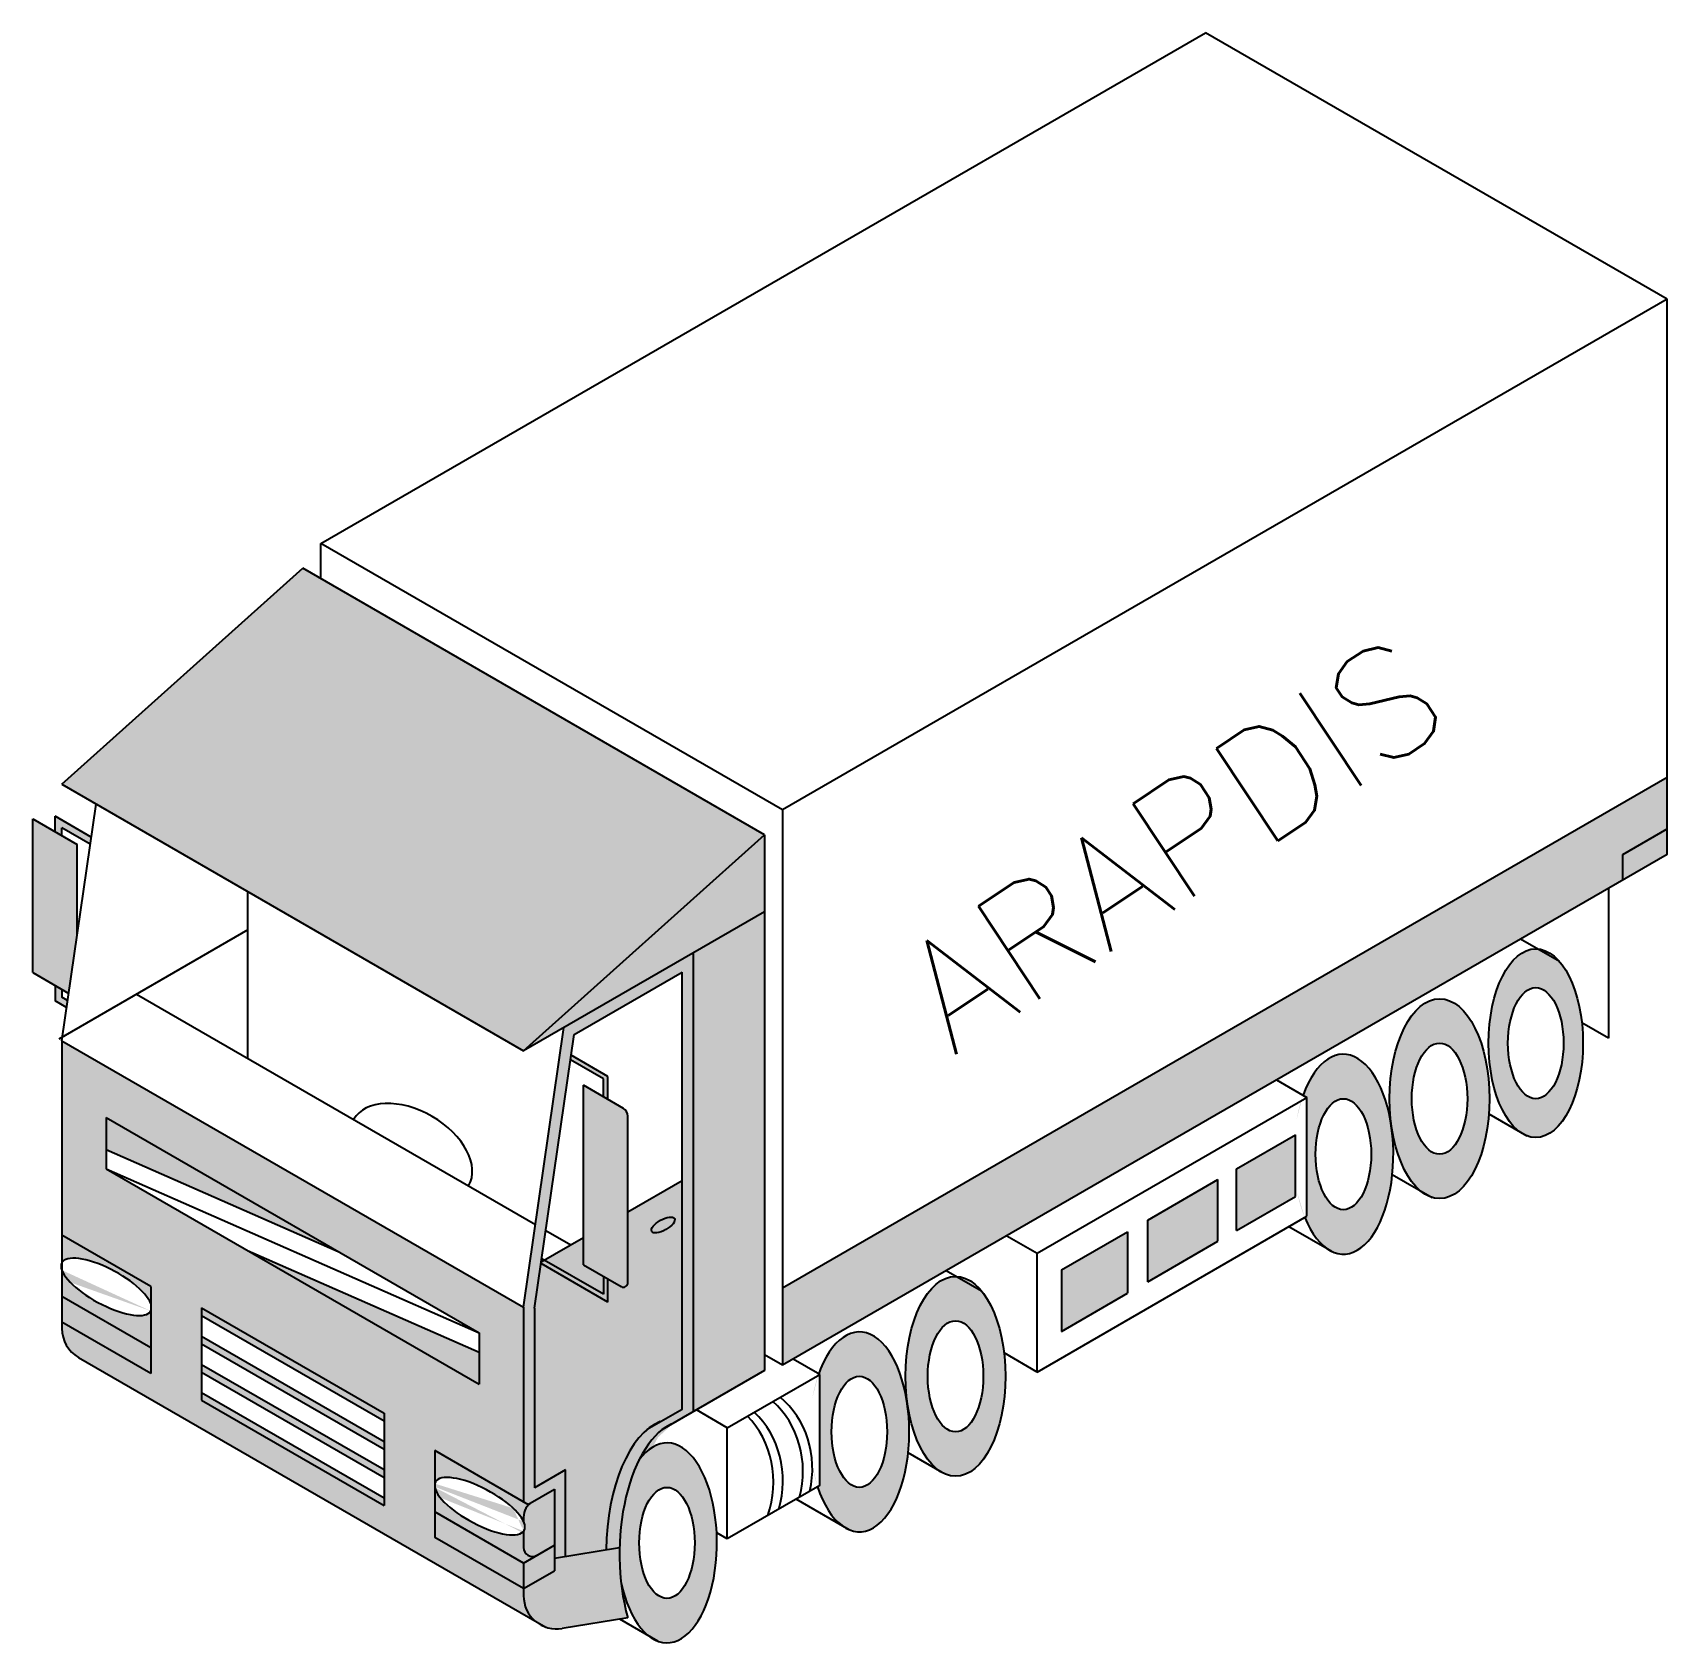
# Model space of a CAD drawing. Extents: x 1.64 to 9, y 3.04 to 10.3.
import ezdxf

# ---------------------------------------------------------------- set-up
doc = ezdxf.new("R2010")
doc.units = 0
doc.header["$MEASUREMENT"] = 0
doc.layers.get('0').update_dxf_attribs({"linetype": 'CONTINUOUS'})
doc.styles.add('ADESK1', font='romans')

msp = doc.modelspace()

# ---------------------------------------------------------------- hatches: boundary and pattern name
for color, points in [(30, [(2.861199999999997, 7.888429007750335), (1.775993036327026, 6.915474313633509), (3.854393036327028, 5.715509514149792), (4.9396, 6.688464208266617)]), (5, [(8.8032, 6.484462478505868), (8.8032, 6.599932532343793), (9.0032, 6.715402586181718), (9.0032, 6.946342693857568), (5.0196, 4.646410161513777), (5.019599999999999, 4.3)]), (2, [(9.0032, 6.599932532343795), (9.003199999999998, 6.715402586181717), (8.8032, 6.599932532343794), (8.8032, 6.484462478505868)]), (1, [(4.9396, 6.688464208266616), (3.854393036327032, 5.715509514149796), (4.9396, 6.342054046752839)]), (1, [(4.9396, 6.342054046752839), (4.617902873004325, 6.156322123884357), (4.617902873004326, 4.089982168370711), (4.9396, 4.275714091239193)]), (256, [(4.068696137020239, 5.695955854026354), (4.065619612362061, 5.674638075598336), (4.213898827332088, 5.589029030920165), (4.213898827332088, 5.508199993233618), (4.233898827332087, 5.496652987849826), (4.233898827332087, 5.600576036303959)]), (1, [(4.123898827332084, 4.875007570793403), (3.947259550649121, 4.773024836851032), (4.213898827332087, 4.619080578681594), (4.213898827332088, 4.699909616368143), (4.123898827332084, 4.751871140595211)]), (2, [(1.775993036327023, 4.609266777266236), (1.775993036327023, 4.493796723428312), (2.175993036327023, 4.262856615752463), (2.175993036327023, 4.378326669590386)]), (2, [(3.454393036327029, 3.640242085458366), (3.454393036327029, 3.524772031620441), (3.854393036327029, 3.29383192394459), (3.854393036327028, 3.409301977782516)]), (2, [(3.993143783112316, 3.489409758789263), (3.854393036327027, 3.409301977782515), (3.854393036327029, 3.293831923944593), (3.993143783112316, 3.37393970495134)])]:
    msp.add_hatch(color=color).paths.add_polyline_path(points)
h = msp.add_hatch(color=256)
h.paths.add_polyline_path([(1.844702296054975, 6.644864896357907), (1.644702296054976, 6.760334950195834), (1.644702296054976, 6.067765871464107), (1.806758282908796, 5.974202803830265), (1.844702296054976, 6.237123519505362)])
h.paths.add_polyline_path([(1.745399976086858, 6.77147914982541), (1.745399976086858, 6.702197117522656), (1.775399976086858, 6.684876609446967), (1.775399976086858, 6.719517625598344), (1.903635339523128, 6.645480903998783), (1.908250126510394, 6.677457571640811)])
h.paths.add_polyline_path([(1.775399976086858, 5.99230753071524), (1.745399976086859, 6.009628038790929), (1.745399976086859, 5.940346006488175), (1.797528708934264, 5.910249468546212), (1.80214349592153, 5.942226136188236), (1.775399976086858, 5.957666514563864)])
h = msp.add_hatch(color=30)
edge = h.paths.add_edge_path()
edge.add_line((4.617902873004326, 6.156322123884357), (4.036143840679305, 5.820443389968011))
edge.add_line((4.036143840679305, 5.820443389968011), (3.854393036327028, 4.561060220066368))
edge.add_line((3.854393036327028, 4.561060220066368), (3.85439303632703, 3.684833561725002))
edge.add_line((3.85439303632703, 3.684833561725002), (3.874287508882319, 3.673347482639818))
edge.add_line((3.874287508882319, 3.673347482639818), (3.993143783112317, 3.741969184561383))
edge.add_line((3.993143783112317, 3.741969184561383), (3.993143783112318, 3.430462758258014))
edge.add_line((3.993143783112318, 3.430462758258014), (4.043143783112316, 3.438637371693079))
edge.add_line((4.043143783112316, 3.438637371693079), (4.043143783112317, 3.828571724939827))
edge.add_line((4.043143783112317, 3.828571724939827), (3.904393036327029, 3.748463943933079))
edge.add_line((3.904393036327029, 3.748463943933079), (3.904393036327028, 4.557470879981214))
edge.add_line((3.904393036327028, 4.557470879981214), (4.082164169708146, 5.789278212402045))
edge.add_line((4.082164169708146, 5.789278212402045), (4.567902873004326, 6.069719583505915))
edge.add_line((4.567902873004326, 6.069719583505915), (4.567902873004326, 4.100871369785832))
edge.add_line((4.567902873004326, 4.100871369785832), (4.411473723951062, 4.010556958470826))
edge.add_ellipse((4.526751281262658, 3.45662163813), major_axis=(0, 0.5999999999999996), ratio=0.5000000000000001, start_angle=382.5977162632625, end_angle=448.8498033066068)
edge.add_line((4.226811728386149, 3.468665660753602), (4.286938531809274, 3.478495928255005))
edge.add_ellipse((4.5866, 3.45), major_axis=(0, 0.5999999999999996), ratio=0.5000000000000001, start_angle=405.33432319293547, end_angle=447.27781527895144, ccw=False)
edge.add_ellipse((4.5866, 3.45), major_axis=(0, 0.5999999999999996), ratio=0.5000000000000001, start_angle=381.3224831827152, end_angle=405.33432319293547, ccw=False)
edge.add_ellipse((4.5866, 3.45), major_axis=(0, 0.5999999999999996), ratio=0.5000000000000001, start_angle=370.8817443212801, end_angle=381.3224831827152, ccw=False)
edge.add_line((4.529965231987665, 4.039211347657841), (4.617902873004326, 4.08998216837071))
edge.add_line((4.617902873004326, 4.08998216837071), (4.617902873004326, 6.156322123884357))
h = msp.add_hatch(color=256)
edge = h.paths.add_edge_path()
edge.add_ellipse((8.411, 5.75), major_axis=(0, 0.4249999999999998), ratio=0.5000000000000001, start_angle=282.5385770503959, end_angle=330.034124779712)
edge.add_line((8.517140374540409, 6.118187294144812), (8.419299544644264, 6.174675723623092))
edge.add_ellipse((8.411, 5.75), major_axis=(0, 0.4249999999999998), ratio=0.5000000000000001, start_angle=357.7616477163398, end_angle=518.6151676402088)
edge.add_line((8.333516061768275, 5.354260240480681), (8.371110813878765, 5.332554900229574))
edge.add_ellipse((8.411, 5.75), major_axis=(0, 0.4249999999999998), ratio=0.5000000000000001, start_angle=169.1806048558195, end_angle=282.5385770503959)
edge = h.paths.add_edge_path(flags=16)
edge.add_ellipse((8.411, 5.75), major_axis=(0, 0.25), ratio=0.5000000000000001, start_angle=0, end_angle=360)
h = msp.add_hatch(color=256)
edge = h.paths.add_edge_path()
edge.add_ellipse((7.978, 5.5), major_axis=(0, 0.4500000000000002), ratio=0.5000000000000001, start_angle=261.1983385513814, end_angle=516.2650507841081)
edge.add_line((7.887436096743651, 5.088062240492693), (7.944862205982637, 5.05490726086505))
edge.add_ellipse((7.978, 5.5), major_axis=(0, 0.4500000000000002), ratio=0.5000000000000001, start_angle=171.5307217119199, end_angle=261.1983385513814)
edge = h.paths.add_edge_path(flags=16)
edge.add_ellipse((7.978, 5.5), major_axis=(0, 0.25), ratio=0.5000000000000001, start_angle=0, end_angle=360)
h = msp.add_hatch(color=1)
h.paths.add_polyline_path([(1.775993036327023, 5.761025019550086), (1.775993036327023, 4.884798361208724), (2.175993036327023, 4.653858253532871), (2.175993036327023, 4.262856615752463), (1.775993036327023, 4.49379672342831), (1.775993036327023, 4.464929209968829, 0.2679491924311213), (1.850993036327023, 4.335025399401164), (3.90726007728119, 3.14783906978052, -0.2200592851471734), (3.854393036327029, 3.262142124276012), (3.854393036327028, 3.293831923944591), (3.454393036327029, 3.524772031620441), (3.454393036327028, 3.915773669400852), (3.854393036327029, 3.684833561725), (3.854393036327028, 4.561060220066366)])
h.paths.add_polyline_path([(1.975993036327023, 5.183674750360461), (1.975993036327023, 5.414614858036312), (3.654393036327028, 4.445590166228443), (3.654393036327028, 4.214650058552592)], flags=16)
h.paths.add_polyline_path([(2.405317766858787, 4.557695120048429), (3.22637189972599, 4.083659295418298), (3.22637189972599, 3.667967101601766), (2.405317766858786, 4.142002926231899)], flags=16)
h = msp.add_hatch(color=256)
h.paths.add_polyline_path([(4.06869613702024, 5.695955854026355), (4.065619612362063, 5.674638075598336), (4.213898827332088, 5.589029030920167), (4.213898827332088, 5.508199993233618), (4.233898827332087, 5.496652987849826), (4.233898827332087, 5.600576036303959)])
h.paths.add_polyline_path([(4.323898827332084, 5.421597452855162, 0.2679491924312176), (4.303898827332085, 5.456238469006554), (4.123898827332083, 5.560161517460688), (4.123898827332084, 4.751871140595211), (4.293898827332086, 4.653721594832973, 0.5773502691896125), (4.323898827332085, 4.671042102908661)])
h.paths.add_polyline_path([(4.233898827332087, 4.68836261098435), (4.213898827332088, 4.699909616368142), (4.213898827332088, 4.619080578681594), (3.947259550649121, 4.773024836851032), (3.934432428901046, 4.765619094656854), (3.933329052060439, 4.757973603193568), (4.233898827332087, 4.584439562530217)])
h = msp.add_hatch(color=256)
edge = h.paths.add_edge_path()
edge.add_ellipse((7.545, 5.25), major_axis=(0, 0.4500000000000002), ratio=0.5000000000000001, start_angle=258.2775873625058, end_angle=413.8309302027598)
edge.add_line((7.363362219714099, 5.515576480681634), (7.381173387010093, 5.505293198448709))
edge.add_line((7.381173387010093, 5.505293198448709), (7.381173387010093, 4.970634707673781))
edge.add_line((7.381173387010093, 4.970634707673781), (7.370979802007578, 4.964749438628573))
edge.add_ellipse((7.545, 5.25), major_axis=(0, 0.4500000000000002), ratio=0.5000000000000001, start_angle=129.3377164797362, end_angle=161.1372159240782)
edge.add_line((7.472256863421135, 4.824166999490796), (7.49308043980963, 4.812144502057406))
edge.add_ellipse((7.545, 5.25), major_axis=(0, 0.4500000000000002), ratio=0.5000000000000001, start_angle=166.6585565719734, end_angle=258.2775873625058)
edge = h.paths.add_edge_path(flags=16)
edge.add_ellipse((7.545, 5.25), major_axis=(0, 0.25), ratio=0.5000000000000001, start_angle=0, end_angle=360)
h = msp.add_hatch(color=256)
h.paths.add_polyline_path([(1.975993036327023, 5.414614858036311), (1.975993036327023, 5.271068456352548), (3.019243093715048, 4.812294156571244)])
h.paths.add_polyline_path([(2.611142978939005, 4.816970760017664), (3.654393036327028, 4.214650058552591), (3.654393036327028, 4.358196460236353)])
h = msp.add_hatch(color=256)
h.paths.add_polyline_path([(7.3294817751745, 5.336884967835074), (7.064562295441449, 5.18393363489762), (7.064562295441449, 4.907173797375916), (7.329481775174499, 5.060125130313367)])
h.paths.add_polyline_path([(6.980563457132972, 5.135436882988607), (6.66395232433183, 4.952641360237434), (6.66395232433183, 4.675881522715729), (6.980563457132974, 4.858677045466901)])
h.paths.add_polyline_path([(6.573492024235776, 4.900414081626003), (6.276265276797361, 4.728810138982076), (6.276265276797361, 4.452050301460373), (6.573492024235776, 4.623654244104297)])
h = msp.add_hatch(color=1)
edge = h.paths.add_edge_path()
edge.add_line((4.567902873004326, 5.131353426083554), (4.323898827332084, 4.990477624631326))
edge.add_line((4.323898827332084, 4.990477624631326), (4.323898827332085, 4.671042102908661))
edge.add_arc((4.303898827332086, 4.671042102908661), 0.01999999999999968, -120.00000000000068, 0, ccw=False)
edge.add_line((4.293898827332086, 4.653721594832973), (4.233898827332087, 4.688362610984351))
edge.add_line((4.233898827332087, 4.688362610984351), (4.233898827332087, 4.584439562530217))
edge.add_line((4.233898827332087, 4.584439562530217), (3.933329052060439, 4.757973603193569))
edge.add_line((3.933329052060439, 4.757973603193569), (3.904393036327028, 4.557470879981213))
edge.add_line((3.904393036327028, 4.557470879981213), (3.90439303632703, 3.748463943933079))
edge.add_line((3.90439303632703, 3.748463943933079), (4.043143783112316, 3.828571724939826))
edge.add_line((4.043143783112316, 3.828571724939826), (4.043143783112316, 3.438637371693078))
edge.add_line((4.043143783112316, 3.438637371693078), (4.226811728386149, 3.468665660753601))
edge.add_ellipse((4.526751281262658, 3.45662163813), major_axis=(0, 0.5999999999999996), ratio=0.5000000000000001, start_angle=382.5977162632625, end_angle=448.84980330660676, ccw=False)
edge.add_line((4.411473723951062, 4.010556958470826), (4.567902873004325, 4.100871369785832))
edge.add_line((4.567902873004325, 4.100871369785832), (4.567902873004326, 5.131353426083554))
edge = h.paths.add_edge_path(flags=16)
edge.add_ellipse((4.482682267137953, 4.931499512459377), major_axis=(-0.05140475736960326, -0.02893159207108731), ratio=0.408633748566533, start_angle=0, end_angle=360)
h = msp.add_hatch(color=256)
edge = h.paths.add_edge_path()
edge.add_ellipse((4.482682267137953, 4.931499512459377), major_axis=(-0.05140475736960326, -0.02893159207108731), ratio=0.408633748566533, start_angle=0, end_angle=360)
h = msp.add_hatch(color=4)
edge = h.paths.add_edge_path()
edge.add_line((1.775993036327023, 4.884798361208722), (1.775993036327023, 4.761289503614926))
edge.add_ellipse((1.975993036327023, 4.652731877801003), major_axis=(0.2000000000000002, -0.1085576258139227), ratio=0.3496942829402752, start_angle=21.494909203626378, end_angle=179.9999999999993, ccw=False)
edge.add_line((2.175993036327023, 4.577351315808315), (2.175993036327023, 4.653858253532873))
edge.add_line((2.175993036327023, 4.653858253532873), (1.775993036327023, 4.884798361208722))
edge = h.paths.add_edge_path()
edge.add_ellipse((1.975993036327023, 4.652731877801003), major_axis=(0.2000000000000002, -0.1085576258139227), ratio=0.3496942829402752, start_angle=201.4949092036274, end_angle=360, ccw=False)
edge.add_line((1.775993036327023, 4.728112439793688), (1.775993036327023, 4.609266777266237))
edge.add_line((1.775993036327023, 4.609266777266237), (2.175993036327023, 4.378326669590386))
edge.add_line((2.175993036327023, 4.378326669590386), (2.175993036327023, 4.54417425198708))
h = msp.add_hatch(color=256)
edge = h.paths.add_edge_path()
edge.add_line((5.915888710762549, 4.634510230273626), (5.802554360872291, 4.699943847691196))
edge.add_ellipse((5.798999999999999, 4.25), major_axis=(0, 0.4500000000000002), ratio=0.5000000000000001, start_angle=359.0948517869055, end_angle=523.1713541463016)
edge.add_line((5.733860163030692, 3.81927130748179), (5.739342326709613, 3.816106178806024))
edge.add_ellipse((5.798999999999999, 4.25), major_axis=(0, 0.4500000000000002), ratio=0.5000000000000001, start_angle=164.62441834975, end_angle=283.5087598613379)
edge.add_ellipse((5.798999999999999, 4.25), major_axis=(0, 0.4500000000000002), ratio=0.5000000000000001, start_angle=283.5087598613379, end_angle=328.7009207091223)
edge = h.paths.add_edge_path(flags=16)
edge.add_ellipse((5.798999999999999, 4.25), major_axis=(0, 0.25), ratio=0.5000000000000001, start_angle=0, end_angle=360)
h = msp.add_hatch(color=256)
edge = h.paths.add_edge_path()
edge.add_ellipse((5.798999999999999, 4.25), major_axis=(0, 0.4500000000000002), ratio=0.5000000000000001, start_angle=328.7009207091223, end_angle=359.0948517869055)
edge.add_line((5.802554360872294, 4.699943847691196), (5.91588871076255, 4.634510230273625))
h = msp.add_hatch(color=256)
h.paths.add_polyline_path([(2.405317766858786, 4.557695120048431), (2.405317766858786, 4.523054103897053), (3.22637189972599, 4.049018279266919), (3.22637189972599, 4.083659295418296)])
h.paths.add_polyline_path([(2.405317766858786, 4.430678060826714), (2.405317766858786, 4.396037044675335), (3.22637189972599, 3.922001220045202), (3.226371899725989, 3.956642236196578)])
h.paths.add_polyline_path([(2.405317766858786, 4.303661001604996), (2.405317766858786, 4.269019985453618), (3.22637189972599, 3.794984160823483), (3.22637189972599, 3.829625176974861)])
h.paths.add_polyline_path([(2.405317766858786, 4.176643942383278), (2.405317766858787, 4.142002926231901), (3.22637189972599, 3.667967101601765), (3.22637189972599, 3.702608117753145)])
h = msp.add_hatch(color=256)
edge = h.paths.add_edge_path()
edge.add_ellipse((5.366000000000001, 4), major_axis=(0, 0.4500000000000002), ratio=0.5000000000000001, start_angle=257.7732193683757, end_angle=414.4850317184017)
edge.add_line((5.182858148516787, 4.261412029067513), (5.187810911150364, 4.258552550227787))
edge.add_line((5.187810911150364, 4.258552550227787), (5.187810911150366, 3.758543750098715))
edge.add_line((5.187810911150366, 3.758543750098715), (5.177969031357305, 3.752861538150859))
edge.add_ellipse((5.366000000000001, 4), major_axis=(0, 0.4500000000000002), ratio=0.5000000000000001, start_angle=123.3119125744774, end_angle=159.3808288651503)
edge.add_line((5.286765162420795, 3.578826209201968), (5.320814954185743, 3.559167552760623))
edge.add_ellipse((5.366000000000001, 4), major_axis=(0, 0.4500000000000002), ratio=0.5000000000000001, start_angle=168.4149436309014, end_angle=257.7732193683757)
edge = h.paths.add_edge_path(flags=16)
edge.add_ellipse((5.366000000000001, 4), major_axis=(0, 0.25), ratio=0.5000000000000001, start_angle=0, end_angle=360)
h = msp.add_hatch(color=4)
edge = h.paths.add_edge_path()
edge.add_line((3.454393036327028, 3.915773669400851), (3.454393036327029, 3.766967493692472))
edge.add_ellipse((3.657013561868592, 3.665207731934675), major_axis=(0.2000000000000001, -0.1085576258139227), ratio=0.3496942829402752, start_angle=384.914591121958, end_angle=545.2088973915847, ccw=False)
edge.add_line((3.854393036327029, 3.596215747861964), (3.854393036327029, 3.615673382019463))
edge.add_arc((3.934393036327029, 3.615673382019465), 0.07999999999999995, 135.6005312174794, 180.0000000000013, ccw=False)
edge.add_line((3.877234703004901, 3.671645919319792), (3.454393036327028, 3.915773669400851))
edge = h.paths.add_edge_path()
edge.add_ellipse((3.657013561868592, 3.665207731934675), major_axis=(0.2000000000000001, -0.1085576258139227), ratio=0.3496942829402752, start_angle=196.2860118120421, end_angle=356.5803180816687, ccw=False)
edge.add_line((3.454393036327029, 3.749796231579569), (3.454393036327029, 3.640242085458365))
edge.add_line((3.454393036327029, 3.640242085458365), (3.854393036327029, 3.409301977782516))
edge.add_line((3.854393036327029, 3.409301977782516), (3.914393036327029, 3.443942993933894))
edge.add_arc((3.894393036327028, 3.478584010085271), 0.04000000000000008, 179.9999999999981, 300.0000000000008, ccw=False)
edge.add_line((3.854393036327028, 3.478584010085272), (3.854393036327029, 3.552671601796859))
edge = h.paths.add_edge_path()
edge.add_line((3.993143783112316, 3.741969184561383), (3.894393036327028, 3.684955414322221))
edge.add_arc((3.934393036327029, 3.615673382019466), 0.07999999999999992, 120.0000000000002, 180.0000000000003)
edge.add_line((3.854393036327029, 3.615673382019466), (3.854393036327029, 3.596215747861964))
edge.add_ellipse((3.657013561868592, 3.665207731934675), major_axis=(0.2000000000000001, -0.1085576258139227), ratio=0.3496942829402752, start_angle=356.5803180816687, end_angle=384.914591121958, ccw=False)
edge.add_line((3.854393036327029, 3.552671601796859), (3.854393036327028, 3.478584010085271))
edge.add_arc((3.894393036327028, 3.478584010085271), 0.04000000000000008, 179.9999999999993, 299.9999999999993)
edge.add_line((3.914393036327028, 3.443942993933893), (3.993143783112316, 3.489409758789263))
edge.add_line((3.993143783112316, 3.489409758789263), (3.993143783112316, 3.741969184561383))
h = msp.add_hatch(color=256)
edge = h.paths.add_edge_path()
edge.add_ellipse((4.5, 3.5), major_axis=(0, 0.4500000000000002), ratio=0.5000000000000001, start_angle=275.7993112273803, end_angle=394.2916325710693)
edge.add_ellipse((4.5866, 3.45), major_axis=(0, 0.5999999999999996), ratio=0.5000000000000001, start_angle=405.3343231929354, end_angle=447.2778152789514)
edge.add_ellipse((4.5866, 3.45), major_axis=(0, 0.5999999999999996), ratio=0.5000000000000001, start_angle=447.2778152789514, end_angle=462.460553568296)
edge.add_ellipse((4.5, 3.5), major_axis=(0, 0.4500000000000002), ratio=0.5000000000000001, start_angle=113.5032441620461, end_angle=158.1475861083965)
edge.add_line((4.41625116280098, 3.082334429152647), (4.459569325433075, 3.057324676296208))
edge.add_ellipse((4.5, 3.5), major_axis=(0, 0.4500000000000002), ratio=0.5000000000000001, start_angle=169.6481863876552, end_angle=275.7993112273803)
edge = h.paths.add_edge_path(flags=16)
edge.add_ellipse((4.5, 3.5), major_axis=(0, 0.25), ratio=0.5000000000000001, start_angle=0, end_angle=360)
h = msp.add_hatch(color=30)
edge = h.paths.add_edge_path()
edge.add_ellipse((4.5866, 3.45), major_axis=(0, 0.5999999999999996), ratio=0.5000000000000001, start_angle=462.460553568296, end_angle=478.6532139194124, ccw=False)
edge.add_ellipse((4.5866, 3.45), major_axis=(0, 0.5999999999999996), ratio=0.5000000000000001, start_angle=447.27781527895144, end_angle=462.460553568296, ccw=False)
edge.add_line((4.286938531809275, 3.478495928255005), (3.993143783112316, 3.430462758258013))
edge.add_line((3.993143783112316, 3.430462758258013), (3.993143783112316, 3.37393970495134))
edge.add_line((3.993143783112316, 3.37393970495134), (3.854393036327028, 3.293831923944592))
edge.add_line((3.854393036327028, 3.293831923944592), (3.854393036327029, 3.262142124276008))
edge.add_arc((4.004393036327029, 3.262142124276012), 0.1499999999999999, 180.0000000000015, 229.6426338442833)
edge.add_line((3.90726007728119, 3.14783906978052), (3.953970166926694, 3.120870986949817))
edge.add_arc((4.004393036327029, 3.262142124276012), 0.1499999999999999, 250.3573661557164, 279.285267688564)
edge.add_line((4.028595546553682, 3.114107538794346), (4.32333859763591, 3.16229574889972))

# ---------------------------------------------------------------- linework, layer by layer
for p, q in [((2.9412, 7.999964799483719), (6.924800000000001, 10.29989733182751)), ((9.0032, 9.099932532343793), (6.924799999999999, 10.29989733182751)), ((9.0032, 9.099932532343793), (5.019600000000001, 6.800000000000001)), ((9.0032, 6.599932532343794), (9.0032, 9.099932532343793)), ((5.019600000000001, 6.800000000000001), (2.941200000000001, 7.999964799483718)), ((2.9412, 7.842240986215164), (2.9412, 7.999964799483717)), ((1.775993036327025, 6.91547431363351), (2.861199999999996, 7.888429007750333)), ((4.9396, 6.688464208266616), (2.861199999999996, 7.888429007750335)), ((9.0032, 6.946342693857569), (5.019600000000001, 4.646410161513778)), ((1.775993036327026, 6.91547431363351), (3.854393036327028, 5.715509514149792)), ((1.908250126510394, 6.677457571640811), (1.745399976086858, 6.77147914982541)), ((1.745399976086858, 6.702197117522655), (1.745399976086858, 6.77147914982541)), ((1.775993036327023, 5.761025019550086), (1.929785799117635, 6.826682020636936)), ((5.0196, 6.800000000000002), (5.0196, 4.3)), ((1.644702296054976, 6.760334950195833), (1.844702296054976, 6.644864896357908)), ((1.644702296054976, 6.067765871464108), (1.644702296054976, 6.760334950195833)), ((1.903635339523128, 6.645480903998783), (1.775399976086858, 6.719517625598344)), ((1.775399976086858, 6.684876609446967), (1.775399976086858, 6.719517625598344)), ((1.844702296054976, 6.237123519505361), (1.844702296054976, 6.644864896357908)), ((3.854393036327028, 5.715509514149792), (4.9396, 6.688464208266616)), ((4.9396, 6.688464208266616), (4.9396, 4.275714091239193)), ((9.0032, 6.599932532343793), (5.019600000000001, 4.300000000000001)), ((8.73864458785863, 6.447191393928401), (8.73864458785863, 5.772861348123842)), ((4.9396, 6.342054046752839), (3.854393036327027, 5.715509514149792)), ((8.517140374540372, 6.118187294144838), (8.342966572837705, 6.218746585443653)), ((4.617902873004326, 6.156322123884357), (4.617902873004326, 4.089982168370711)), ((1.644702296054976, 6.067765871464108), (1.806758282908796, 5.974202803830265)), ((4.082164169708145, 5.789278212402044), (4.567902873004326, 6.069719583505915)), ((4.567902873004326, 4.100871369785832), (4.567902873004326, 6.069719583505914)), ((1.745399976086858, 6.00962803879093), (1.745399976086858, 5.940346006488175)), ((1.775399976086858, 5.992307530715241), (1.775399976086858, 5.957666514563864)), ((1.797528708934264, 5.910249468546212), (1.745399976086859, 5.940346006488175)), ((1.80214349592153, 5.942226136188238), (1.775399976086858, 5.957666514563864)), ((3.854393036327028, 4.561060220066367), (4.036143840679305, 5.82044338996801)), ((8.73864458785863, 5.772861348123842), (8.618431887281483, 5.842266183162069)), ((1.775993036327023, 5.761025019550086), (1.775993036327023, 4.46492920996883)), ((1.775993036327023, 5.761025019550086), (3.854393036327028, 4.561060220066366)), ((3.904393036327028, 4.557470879981212), (4.082164169708145, 5.789278212402044)), ((4.213898827332088, 5.589029030920166), (4.065619612362062, 5.674638075598336)), ((4.233898827332087, 5.600576036303959), (4.06869613702024, 5.695955854026354)), ((4.233898827332087, 5.496652987849826), (4.233898827332087, 5.600576036303959)), ((4.303898827332085, 5.456238469006554), (4.123898827332084, 5.560161517460687)), ((4.123898827332084, 4.751871140595211), (4.123898827332084, 5.560161517460687)), ((4.213898827332088, 5.508199993233618), (4.213898827332088, 5.589029030920166)), ((7.244201222370227, 5.584374114575022), (7.381173387010094, 5.505293198448709)), ((6.166420591338609, 4.803955344868927), (7.381173387010094, 5.505293198448709)), ((7.381173387010094, 4.970634707673783), (7.381173387010094, 5.505293198448708)), ((1.975993036327023, 5.414614858036311), (3.654393036327027, 4.445590166228442)), ((1.975993036327023, 5.414614858036312), (1.975993036327023, 5.183674750360461)), ((4.323898827332085, 4.671042102908662), (4.323898827332084, 5.421597452855176)), ((8.2003503875769, 5.431143478321889), (8.371110813878765, 5.332554900229573)), ((7.064562295441448, 5.18393363489762), (7.3294817751745, 5.336884967835074)), ((7.3294817751745, 5.060125130313369), (7.3294817751745, 5.336884967835073)), ((1.975993036327023, 5.271068456352548), (3.01924309371505, 4.812294156571243)), ((1.975993036327023, 5.183674750360461), (3.654393036327027, 4.214650058552592)), ((1.975993036327023, 5.183674750360461), (3.654393036327027, 4.445590166228442)), ((7.064562295441448, 4.907173797375916), (7.064562295441448, 5.18393363489762)), ((7.765307267367613, 5.158573353008762), (7.944862205982639, 5.05490726086505)), ((4.323898827332084, 4.990477624631327), (4.567902873004326, 5.131353426083554)), ((6.663952324331831, 4.952641360237434), (6.980563457132973, 5.135436882988607)), ((6.980563457132973, 4.858677045466901), (6.980563457132973, 5.135436882988606)), ((7.064562295441448, 4.907173797375916), (7.3294817751745, 5.060125130313368)), ((6.166420591338606, 4.269296854093998), (7.381173387010094, 4.970634707673781)), ((6.663952324331831, 4.67588152271573), (6.663952324331831, 4.952641360237434)), ((2.175993036327022, 4.653858253532873), (1.775993036327023, 4.884798361208723)), ((3.934432428901046, 4.765619094656854), (4.123898827332084, 4.875007570793403)), ((6.029448426698741, 4.883036260995238), (6.166420591338607, 4.803955344868926)), ((6.276265276797361, 4.728810138982077), (6.573492024235777, 4.900414081626003)), ((6.573492024235776, 4.900414081626003), (6.573492024235776, 4.623654244104298)), ((6.663952324331831, 4.675881522715729), (6.980563457132973, 4.858677045466901)), ((7.493080439809647, 4.812144502057397), (7.299870369095062, 4.923694388394609)), ((2.611142978939002, 4.81697076001766), (3.654393036327028, 4.358196460236353)), ((6.166420591338607, 4.269296854094), (6.166420591338607, 4.803955344868926)), ((4.233898827332087, 4.584439562530217), (3.933329052060439, 4.757973603193569)), ((4.213898827332088, 4.619080578681594), (3.936405576718617, 4.779291381621587)), ((4.123898827332084, 4.751871140595211), (4.293898827332086, 4.653721594832973)), ((5.757438712624015, 4.725991379352003), (5.91588871076255, 4.634510230273624)), ((6.276265276797361, 4.728810138982077), (6.276265276797361, 4.452050301460372)), ((2.175993036327023, 4.653858253532873), (2.175993036327023, 4.262856615752462)), ((4.213898827332088, 4.699909616368142), (4.213898827332088, 4.619080578681594)), ((4.233898827332087, 4.584439562530217), (4.233898827332087, 4.68836261098435)), ((2.175993036327023, 4.378326669590386), (1.775993036327022, 4.609266777266237)), ((6.276265276797361, 4.452050301460372), (6.573492024235777, 4.623654244104298)), ((2.175993036327023, 4.262856615752462), (1.775993036327022, 4.493796723428312)), ((2.405317766858786, 4.557695120048431), (3.22637189972599, 4.083659295418297)), ((2.405317766858786, 4.557695120048431), (2.405317766858786, 4.142002926231901)), ((2.405317766858786, 4.523054103897054), (3.22637189972599, 4.049018279266919)), ((3.854393036327028, 4.561060220066366), (3.854393036327029, 3.684833561725002)), ((3.904393036327028, 4.55747087998121), (3.904393036327029, 3.748463943933079)), ((2.405317766858786, 4.430678060826714), (3.22637189972599, 3.956642236196579)), ((3.654393036327028, 4.445590166228443), (3.654393036327028, 4.214650058552592)), ((2.405317766858786, 4.396037044675336), (3.22637189972599, 3.922001220045201)), ((5.0196, 4.300000000000001), (4.9396, 4.346188021535171)), ((6.166420591338607, 4.269296854094), (6.017775199036445, 4.355117311353451)), ((1.850993036327023, 4.335025399401164), (3.953970166926695, 3.120870986949817)), ((2.405317766858786, 4.303661001604996), (3.22637189972599, 3.829625176974861)), ((2.405317766858786, 4.269019985453618), (3.22637189972599, 3.794984160823484)), ((4.9396, 4.275714091239192), (4.477514959004356, 4.008929168431859)), ((5.187810911150365, 4.258552550227786), (5.067810911150365, 4.32783458253054)), ((4.771302349784349, 4.018081220203332), (5.187810911150365, 4.258552550227786)), ((5.187810911150365, 3.758543750098715), (5.187810911150365, 4.258552550227786)), ((2.405317766858786, 4.176643942383278), (3.22637189972599, 3.702608117753144)), ((2.405317766858786, 4.142002926231901), (3.22637189972599, 3.667967101601766)), ((3.22637189972599, 4.083659295418297), (3.22637189972599, 3.667967101601766)), ((4.567902873004326, 4.100871369785832), (4.411473723951023, 4.010556958470803)), ((4.77130234978435, 4.018081220203333), (4.6323345637252, 4.098314308893269)), ((4.771302349784349, 3.518072420074263), (4.771302349784349, 4.018081220203333)), ((3.877234703004901, 3.671645919319792), (3.454393036327029, 3.915773669400852)), ((3.454393036327029, 3.915773669400852), (3.454393036327029, 3.524772031620441)), ((5.739342326709609, 3.816106178806025), (5.585896327734987, 3.904698267620094)), ((4.043143783112316, 3.828571724939827), (3.904393036327029, 3.748463943933079)), ((4.043143783112316, 3.438637371693078), (4.043143783112316, 3.828571724939827)), ((5.187810911150365, 3.758543750098715), (4.771302349784349, 3.518072420074263)), ((3.874287508882321, 3.673347482639819), (3.993143783112316, 3.741969184561383)), ((3.993143783112316, 3.741969184561383), (3.993143783112316, 3.37393970495134)), ((5.320814954185764, 3.559167552760612), (5.081648080863328, 3.697250611454562)), ((3.854393036327029, 3.409301977782516), (3.454393036327029, 3.640242085458366)), ((3.854393036327029, 3.615673382019465), (3.854393036327029, 3.596215747861963)), ((3.854393036327029, 3.552671601796858), (3.854393036327028, 3.478584010085271)), ((4.771302349784349, 3.518072420074263), (4.723848432807716, 3.545469951814824)), ((3.854393036327029, 3.29383192394459), (3.454393036327029, 3.524772031620441)), ((3.854393036327029, 3.409301977782516), (3.993143783112316, 3.489409758789263)), ((3.993143783112316, 3.430462758258013), (4.286938531809274, 3.478495928255005)), ((3.854393036327028, 3.409301977782516), (3.854393036327029, 3.262142124276012)), ((3.854393036327029, 3.293831923944593), (3.993143783112316, 3.37393970495134)), ((4.323338597635883, 3.162295748899716), (4.028595546553682, 3.114107538794346)), ((4.459569325433096, 3.057324676296195), (4.287813875590595, 3.156487731497549))]:
    msp.add_line(p, q)
at = {"color": 2}
for p, q in [((8.8032, 6.599932532343794), (9.0032, 6.715402586181718)), ((8.8032, 6.484462478505868), (8.8032, 6.599932532343794))]:
    msp.add_line(p, q, dxfattribs=at)
at = {"color": 36}
for p, q in [((2.613368864241426, 5.681144901531145), (2.613368864241426, 6.432015153974246)), ((2.613368864241426, 6.259804162183091), (1.76272554188622, 5.768685011036955)), ((2.11223524438172, 5.970474531857118), (3.908156797227007, 4.933598739878441)), ((3.954789304049558, 4.906675449511455), (4.06676925314462, 4.842023795757581))]:
    msp.add_line(p, q, dxfattribs=at)
for centre, radius, start, end in [((4.283898827332084, 5.421597452855176), 0.04, 0, 59.99999999999996), ((4.303898827332086, 4.671042102908662), 0.02, 239.9999999999998, 0), ((1.925993036327023, 4.46492920996883), 0.15, 180, 240), ((3.934393036327029, 3.615673382019465), 0.08, 120.0000000000001, 180), ((3.894393036327029, 3.478584010085271), 0.04, 180, 299.9999999999999), ((4.004393036327029, 3.262142124276012), 0.15, 180, 279.2852676885641)]:
    msp.add_arc(centre, radius, start, end)
for centre, major_axis, ratio in [((8.411, 5.75), (0, 0.4249999999999998), 0.5000000000000001), ((8.411, 5.75), (0, 0.25), 0.5000000000000001), ((7.978, 5.5), (0, 0.4500000000000002), 0.5000000000000001), ((7.978, 5.5), (0, 0.25), 0.5000000000000001), ((7.545, 5.25), (0, 0.25), 0.5000000000000001), ((4.482682267137953, 4.931499512459377), (-0.05140475736960326, -0.02893159207108731), 0.408633748566533), ((5.798999999999999, 4.25), (0, 0.4500000000000002), 0.5000000000000001), ((5.798999999999999, 4.25), (0, 0.25), 0.5000000000000001), ((5.366000000000001, 4), (0, 0.25), 0.5000000000000001), ((4.5, 3.5), (0, 0.25), 0.5000000000000001)]:
    msp.add_ellipse(centre, major_axis=major_axis, ratio=ratio)
for centre, major_axis, ratio, start_param, end_param in [((7.545, 5.25), (0, 0.4500000000000002), 0.5000000000000001, 2.257368999582326, 7.222712278629003), ((1.975993036327023, 4.652731877801003), (0.2000000000000002, -0.1085576258139227), 0.3496942829402752, 0.3751569380205135, 6.283185307179586), ((5.366000000000001, 4), (0, 0.4500000000000002), 0.5000000000000001, 2.152198881356027, 7.253556382709144), ((4.771302391016846, 3.821901575638385), (0, -0.3937037997905222), 0.8660254037844387, 7.55579828727508, 8.779570124368878), ((4.813556833151125, 3.833923059809361), (0, -0.3937037997905222), 0.8660254037844387, 7.593964326677575, 8.811228176709792), ((4.638502503684862, 3.773815613195673), (0, -0.3937037997905222), 0.8660254037844387, 7.461685168600473, 8.708229721616489), ((4.68075702828412, 3.779826355281159), (0, -0.3937037997905222), 0.8660254037844387, 7.523258605231808, 8.753843322373601), ((4.526751281262658, 3.45662163813), (0, 0.5999999999999996), 0.5000000000000001, 6.47310757394612, 7.833906914629219), ((4.5866, 3.45), (0, 0.5999999999999996), 0.5000000000000001, 6.47310757394612, 8.354074558146499), ((4.5, 3.5), (0, 0.4500000000000002), 0.5000000000000001, 1.981005322322737, 6.881687201428873), ((3.657013561868592, 3.665207731934675), (0.2000000000000001, -0.1085576258139227), 0.3496942829402752, 3.425837181728615, 9.515690370651077)]:
    msp.add_ellipse(centre, major_axis=major_axis, ratio=ratio, start_param=start_param, end_param=end_param)
msp.add_ellipse((3.348285825625392, 5.25684039604409), major_axis=(0.2587835768622226, -0.1494087677632576), ratio=0.6322502908699498, start_param=0, end_param=3.141592653589793, dxfattribs=at)

# ---------------------------------------------------------------- texts
at = {"insert": (5.509628269777382, 6.105382727296259), "char_height": 0.5, "width": 2.0731, "attachment_point": 1, "rotation": 33.577727776396365, "style": 'ADESK1'}
msp.add_mtext('ARAPDIS', dxfattribs=at)

doc.saveas('drawing.dxf')
